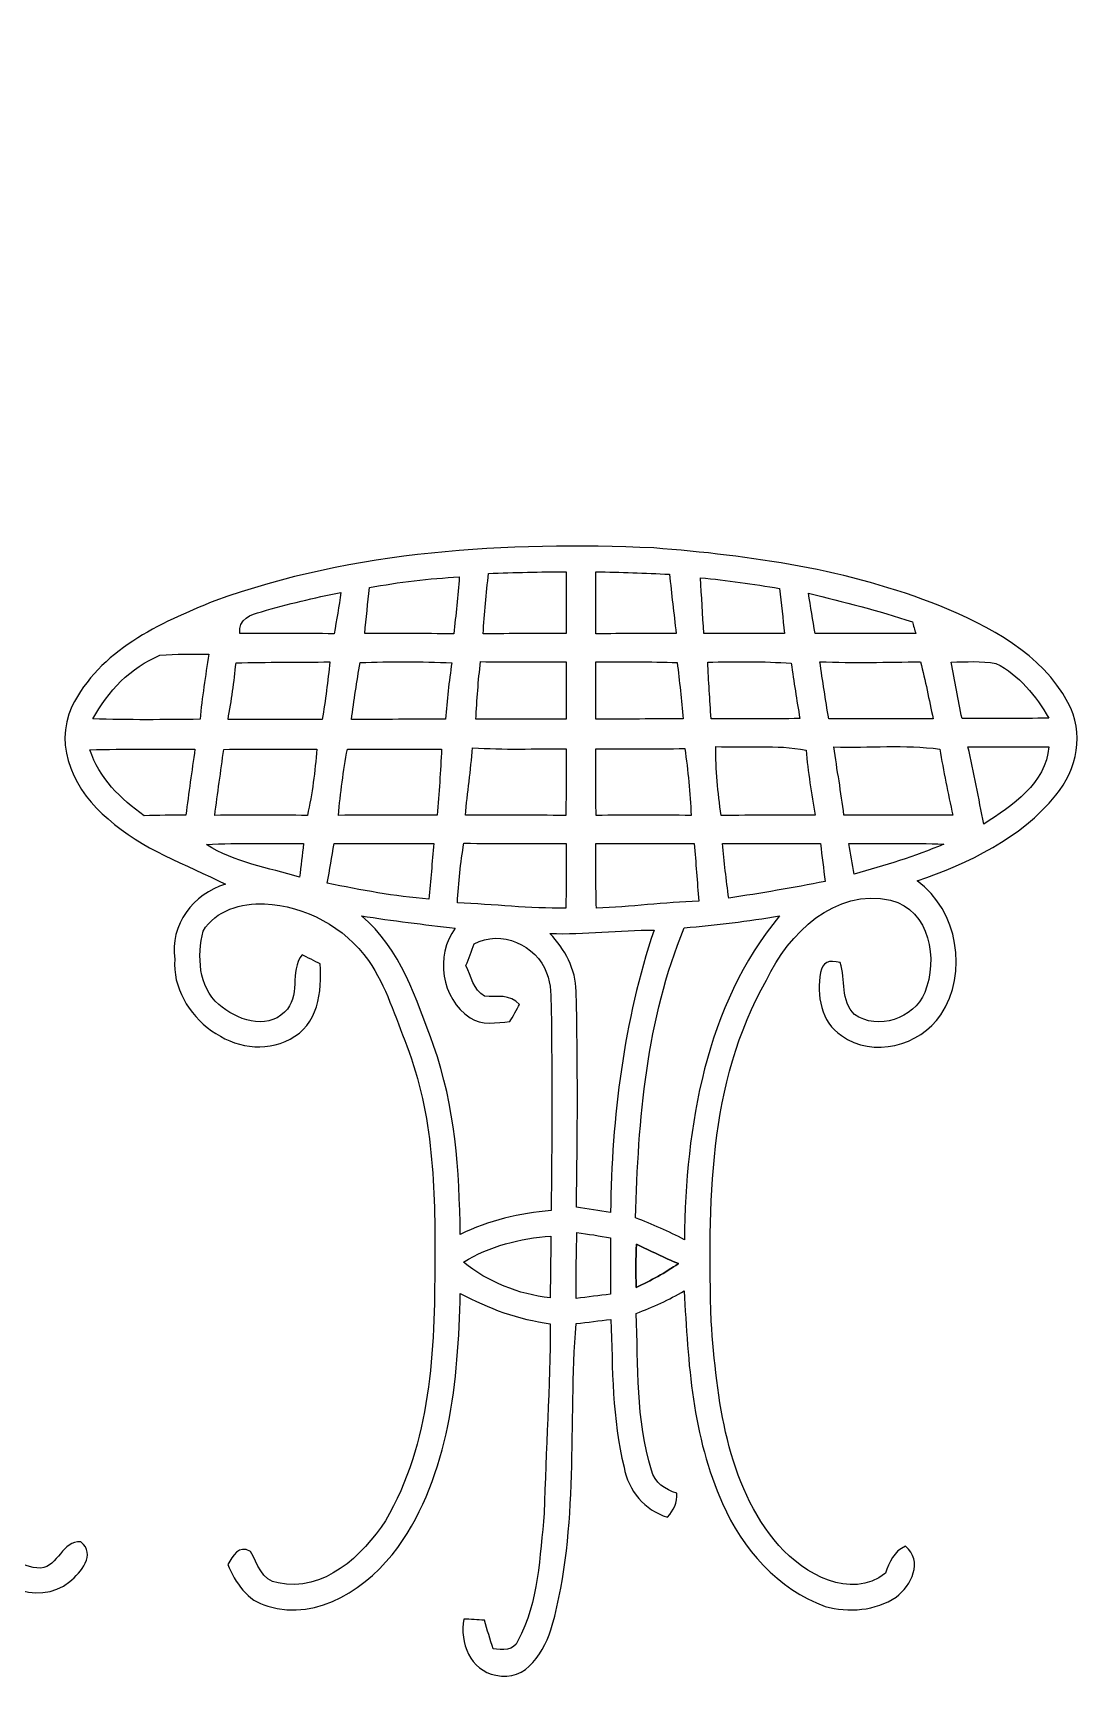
# Model space of a CAD drawing. Header units: centimetres. Extents: x -12.7 to 12.7, y -5.8 to 5.7.
# Drawn here: x -7.76 to -2.14, y -5.46 to 3.37 of the extents above; entities that cross this region are included whole.
import ezdxf

# ---------------------------------------------------------------- set-up
doc = ezdxf.new("R2010")
doc.units = ezdxf.units.CM
doc.header["$MEASUREMENT"] = 0
doc.layers.add('Camada 1', color=7, linetype='Continuous')

msp = doc.modelspace()

# ---------------------------------------------------------------- linework, layer by layer
at = {"layer": 'Camada 1', "color": 156}
for points, knots in [([(-12.40613, 3.27166), (-12.17048, 3.35915), (-11.85474, 3.3394), (-11.69634, 3.12103), (-11.69634, 3.12103), (-11.55594, 2.92734), (-11.58416, 2.67299), (-11.60426, 2.44863), (-11.60426, 2.44863), (-10.85285, 2.44827), (-10.10179, 2.44897), (-9.35037, 2.44827), (-9.35037, 2.44827), (-9.37153, 2.67334), (-9.39729, 2.92559), (-9.25829, 3.12067), (-9.25829, 3.12067), (-9.08049, 3.35879), (-8.72101, 3.3669), (-8.47548, 3.23744), (-8.47548, 3.23744), (-8.27511, 3.13055), (-8.18973, 2.8582), (-8.30086, 2.65852), (-8.30086, 2.65852), (-8.37776, 2.50367), (-8.56544, 2.41158), (-8.73407, 2.4585), (-8.73407, 2.4585), (-8.87236, 2.50613), (-8.96513, 2.64759), (-8.97149, 2.79118), (-8.97149, 2.79118), (-8.94432, 2.8381), (-8.90551, 2.8515), (-8.85472, 2.83104), (-8.85472, 2.83104), (-8.81803, 2.74214), (-8.79862, 2.60314), (-8.68257, 2.58726), (-8.68257, 2.58726), (-8.47548, 2.54423), (-8.31638, 2.80246), (-8.41375, 2.9778), (-8.41375, 2.9778), (-8.4776, 3.13725), (-8.66704, 3.18381), (-8.82227, 3.18593), (-8.82227, 3.18593), (-8.98877, 3.19122), (-9.1641, 3.09667), (-9.20573, 2.92593), (-9.20573, 2.92593), (-9.25971, 2.69063), (-9.23183, 2.42958), (-9.11295, 2.21684), (-9.11295, 2.21684), (-8.87624, 1.73848), (-8.74571, 1.20332), (-8.75982, 0.66852), (-8.75982, 0.66852), (-8.8018, 0.19085), (-8.94291, -0.27057), (-9.05368, -0.73554), (-9.05368, -0.73554), (-8.83038, -0.89605), (-8.60989, -1.06115), (-8.39082, -1.22765), (-8.39082, -1.22765), (-8.2938, -1.2968), (-8.23418, -1.4037), (-8.20596, -1.51799), (-8.20596, -1.51799), (-8.22501, -1.57514), (-8.24476, -1.63194), (-8.26875, -1.68733), (-8.26875, -1.68733), (-8.25958, -2.5026), (-8.22677, -3.32139), (-8.08778, -4.12644), (-8.08778, -4.12644), (-8.05462, -4.30776), (-8.01404, -4.48804), (-7.96148, -4.66478), (-7.96148, -4.66478), (-7.9382, -4.77131), (-7.82954, -4.84645), (-7.72371, -4.84716), (-7.72371, -4.84716), (-7.62776, -4.83834), (-7.61047, -4.6983), (-7.50817, -4.70782), (-7.50817, -4.70782), (-7.42667, -4.77343), (-7.50817, -4.8715), (-7.56778, -4.91983), (-7.56778, -4.91983), (-7.73923, -5.06236), (-8.0204, -4.93182), (-8.08214, -4.73428), (-8.08214, -4.73428), (-8.21372, -4.30847), (-8.27051, -3.86467), (-8.32414, -3.4237), (-8.32414, -3.4237), (-8.37706, -2.99295), (-8.51817, -2.54847), (-8.83531, -2.23838), (-8.83531, -2.23838), (-8.94503, -2.12407), (-9.0872, -2.04998), (-9.22761, -1.98013), (-9.22761, -1.98013), (-9.28334, -2.37596), (-9.25723, -2.78024), (-9.21808, -3.17712), (-9.21808, -3.17712), (-9.18774, -3.33728), (-9.16728, -3.52283), (-9.02757, -3.62937), (-9.02757, -3.62937), (-9.00571, -3.5948), (-8.98418, -3.56059), (-8.96267, -3.52602), (-8.96267, -3.52602), (-8.85542, -3.50838), (-8.83778, -3.63044), (-8.90164, -3.6904), (-8.90164, -3.6904), (-8.99971, -3.82447), (-9.18316, -3.70733), (-9.23924, -3.59268), (-9.23924, -3.59268), (-9.33626, -3.38313), (-9.36271, -3.14854), (-9.37506, -2.92028), (-9.37506, -2.92028), (-9.41175, -2.59291), (-9.39165, -2.26306), (-9.37118, -1.93533), (-9.37118, -1.93533), (-9.68692, -1.89793), (-10.02312, -1.89159), (-10.31592, -2.03517), (-10.31592, -2.03517), (-10.73185, -2.22815), (-10.98867, -2.66488), (-11.0564, -3.10656), (-11.0564, -3.10656), (-11.09909, -3.70628), (-11.22503, -4.29682), (-11.3926, -4.87327), (-11.3926, -4.87327), (-11.4233, -4.98157), (-11.48432, -5.09376), (-11.59933, -5.12903), (-11.59933, -5.12903), (-11.70516, -5.14631), (-11.7863, -5.05495), (-11.83745, -4.97487), (-11.83745, -4.97487), (-11.84204, -4.90819), (-11.8117, -4.87927), (-11.74608, -4.88738), (-11.74608, -4.88738), (-11.70728, -4.92371), (-11.67306, -4.96429), (-11.63813, -5.00415), (-11.63813, -5.00415), (-11.55064, -4.95158), (-11.52525, -4.85069), (-11.49985, -4.75933), (-11.49985, -4.75933), (-11.31923, -4.10562), (-11.17881, -3.43252), (-11.19081, -2.75096), (-11.19081, -2.75096), (-11.1894, -2.31916), (-11.24937, -1.86655), (-11.48503, -1.49506), (-11.48503, -1.49506), (-11.50373, -1.49401), (-11.54112, -1.49224), (-11.55981, -1.49119), (-11.55981, -1.49119), (-11.74926, -1.71131), (-11.70446, -2.02494), (-11.75173, -2.29234), (-11.75173, -2.29234), (-11.77077, -2.73015), (-11.81347, -3.17076), (-11.93518, -3.59375), (-11.93518, -3.59375), (-11.95317, -3.65441), (-11.98668, -3.73591), (-12.06252, -3.73379), (-12.06252, -3.73379), (-12.21351, -3.75391), (-12.29994, -3.58493), (-12.30277, -3.45617), (-12.30277, -3.45617), (-12.32182, -3.38596), (-12.25479, -3.35845), (-12.19729, -3.35738), (-12.19729, -3.35738), (-12.16236, -3.43923), (-12.17541, -3.5634), (-12.0777, -3.60115), (-12.0777, -3.60115), (-11.87061, -2.87972), (-11.8692, -2.12019), (-11.88155, -1.37583), (-11.88155, -1.37583), (-11.90483, -1.16451), (-11.89249, -0.95037), (-11.92459, -0.74012), (-11.92459, -0.74012), (-12.0403, -0.2427), (-12.11262, 0.2667), (-12.11333, 0.77786), (-12.11333, 0.77786), (-12.09639, 1.30951), (-11.97433, 1.83409), (-11.79583, 2.33362), (-11.79583, 2.33362), (-11.71715, 2.52976), (-11.69, 2.75766), (-11.76196, 2.95945), (-11.76196, 2.95945), (-11.86849, 3.24238), (-12.28478, 3.24414), (-12.4848, 3.06563), (-12.4848, 3.06563), (-12.64884, 2.91146), (-12.54971, 2.57668), (-12.31053, 2.58444), (-12.31053, 2.58444), (-12.17153, 2.57386), (-12.12567, 2.72837), (-12.10486, 2.83669), (-12.10486, 2.83669), (-12.04736, 2.84833), (-11.9641, 2.82504), (-11.98915, 2.74813), (-11.98915, 2.74813), (-12.0089, 2.59291), (-12.14437, 2.43874), (-12.30982, 2.44792), (-12.30982, 2.44792), (-12.52573, 2.4391), (-12.70917, 2.64407), (-12.7, 2.85574), (-12.7, 2.85574), (-12.70776, 3.04095), (-12.57758, 3.21098), (-12.40613, 3.27166)], [0, 0, 0, 0, 0.0153846, 0.0153846, 0.0153846, 0.0153846, 0.0307692, 0.0307692, 0.0307692, 0.0307692, 0.0461538, 0.0461538, 0.0461538, 0.0461538, 0.0615385, 0.0615385, 0.0615385, 0.0615385, 0.0769231, 0.0769231, 0.0769231, 0.0769231, 0.0923077, 0.0923077, 0.0923077, 0.0923077, 0.1076923, 0.1076923, 0.1076923, 0.1076923, 0.1230769, 0.1230769, 0.1230769, 0.1230769, 0.1384615, 0.1384615, 0.1384615, 0.1384615, 0.1538462, 0.1538462, 0.1538462, 0.1538462, 0.1692308, 0.1692308, 0.1692308, 0.1692308, 0.1846154, 0.1846154, 0.1846154, 0.1846154, 0.2, 0.2, 0.2, 0.2, 0.2153846, 0.2153846, 0.2153846, 0.2153846, 0.2307692, 0.2307692, 0.2307692, 0.2307692, 0.2461538, 0.2461538, 0.2461538, 0.2461538, 0.2615385, 0.2615385, 0.2615385, 0.2615385, 0.2769231, 0.2769231, 0.2769231, 0.2769231, 0.2923077, 0.2923077, 0.2923077, 0.2923077, 0.3076923, 0.3076923, 0.3076923, 0.3076923, 0.3230769, 0.3230769, 0.3230769, 0.3230769, 0.3384615, 0.3384615, 0.3384615, 0.3384615, 0.3538462, 0.3538462, 0.3538462, 0.3538462, 0.3692308, 0.3692308, 0.3692308, 0.3692308, 0.3846154, 0.3846154, 0.3846154, 0.3846154, 0.4, 0.4, 0.4, 0.4, 0.4153846, 0.4153846, 0.4153846, 0.4153846, 0.4307692, 0.4307692, 0.4307692, 0.4307692, 0.4461538, 0.4461538, 0.4461538, 0.4461538, 0.4615385, 0.4615385, 0.4615385, 0.4615385, 0.4769231, 0.4769231, 0.4769231, 0.4769231, 0.4923077, 0.4923077, 0.4923077, 0.4923077, 0.5076923, 0.5076923, 0.5076923, 0.5076923, 0.5230769, 0.5230769, 0.5230769, 0.5230769, 0.5384615, 0.5384615, 0.5384615, 0.5384615, 0.5538462, 0.5538462, 0.5538462, 0.5538462, 0.5692308, 0.5692308, 0.5692308, 0.5692308, 0.5846154, 0.5846154, 0.5846154, 0.5846154, 0.6, 0.6, 0.6, 0.6, 0.6153846, 0.6153846, 0.6153846, 0.6153846, 0.6307692, 0.6307692, 0.6307692, 0.6307692, 0.6461538, 0.6461538, 0.6461538, 0.6461538, 0.6615385, 0.6615385, 0.6615385, 0.6615385, 0.6769231, 0.6769231, 0.6769231, 0.6769231, 0.6923077, 0.6923077, 0.6923077, 0.6923077, 0.7076923, 0.7076923, 0.7076923, 0.7076923, 0.7230769, 0.7230769, 0.7230769, 0.7230769, 0.7384615, 0.7384615, 0.7384615, 0.7384615, 0.7538462, 0.7538462, 0.7538462, 0.7538462, 0.7692308, 0.7692308, 0.7692308, 0.7692308, 0.7846154, 0.7846154, 0.7846154, 0.7846154, 0.8, 0.8, 0.8, 0.8, 0.8153846, 0.8153846, 0.8153846, 0.8153846, 0.8307692, 0.8307692, 0.8307692, 0.8307692, 0.8461538, 0.8461538, 0.8461538, 0.8461538, 0.8615385, 0.8615385, 0.8615385, 0.8615385, 0.8769231, 0.8769231, 0.8769231, 0.8769231, 0.8923077, 0.8923077, 0.8923077, 0.8923077, 0.9076923, 0.9076923, 0.9076923, 0.9076923, 0.9230769, 0.9230769, 0.9230769, 0.9230769, 0.9384615, 0.9384615, 0.9384615, 0.9384615, 0.9538462, 0.9538462, 0.9538462, 0.9538462, 0.9692308, 0.9692308, 0.9692308, 0.9692308, 1, 1, 1, 1]), ([(-6.79272, 0.32807), (-6.04343, 0.59901), (-5.2338, 0.64523), (-4.44394, 0.61136), (-4.44394, 0.61136), (-3.9243, 0.5708), (-3.39972, 0.496), (-2.91287, 0.30127), (-2.91287, 0.30127), (-2.64936, 0.19015), (-2.36643, 0.04762), (-2.22778, -0.21624), (-2.22778, -0.21624), (-2.13642, -0.3757), (-2.17981, -0.57572), (-2.29234, -0.71225), (-2.29234, -0.71225), (-2.47967, -0.94297), (-2.75872, -1.07526), (-3.03423, -1.16981), (-3.03423, -1.16981), (-2.81515, -1.33068), (-2.76083, -1.66158), (-2.90759, -1.88701), (-2.90759, -1.88701), (-3.01941, -2.05281), (-3.27306, -2.12019), (-3.43958, -1.99777), (-3.43958, -1.99777), (-3.55035, -1.92792), (-3.57258, -1.78011), (-3.55106, -1.66088), (-3.55106, -1.66088), (-3.54224, -1.60725), (-3.50697, -1.58962), (-3.44557, -1.6076), (-3.44557, -1.6076), (-3.41736, -1.69862), (-3.44487, -1.81292), (-3.37007, -1.88453), (-3.37007, -1.88453), (-3.24555, -1.97309), (-3.05152, -1.90675), (-2.99402, -1.76812), (-2.99402, -1.76812), (-2.92169, -1.59032), (-2.96438, -1.32715), (-3.17641, -1.27387), (-3.17641, -1.27387), (-3.47169, -1.2058), (-3.72533, -1.45238), (-3.83998, -1.7011), (-3.83998, -1.7011), (-4.15607, -2.25283), (-4.1529, -2.90936), (-4.13666, -3.52602), (-4.13666, -3.52602), (-4.1042, -3.94229), (-4.0587, -4.39807), (-3.77401, -4.72722), (-3.77401, -4.72722), (-3.63784, -4.87856), (-3.39266, -5.02038), (-3.20357, -4.87503), (-3.20357, -4.87503), (-3.18523, -4.81541), (-3.15806, -4.75721), (-3.09738, -4.73039), (-3.09738, -4.73039), (-3.00036, -4.80835), (-3.06458, -4.94276), (-3.14713, -5.00274), (-3.14713, -5.00274), (-3.25649, -5.07683), (-3.40147, -5.08635), (-3.52636, -5.05249), (-3.52636, -5.05249), (-3.78001, -4.96111), (-3.96945, -4.74345), (-4.07599, -4.50144), (-4.07599, -4.50144), (-4.2365, -4.14513), (-4.2612, -3.74896), (-4.28059, -3.36444), (-4.28059, -3.36444), (-4.36245, -3.41171), (-4.44853, -3.45157), (-4.53743, -3.48438), (-4.53743, -3.48438), (-4.52683, -3.76449), (-4.53955, -4.05306), (-4.45557, -4.32364), (-4.45557, -4.32364), (-4.44041, -4.39137), (-4.3815, -4.42701), (-4.31977, -4.44712), (-4.31977, -4.44712), (-4.31765, -4.49615), (-4.33704, -4.53848), (-4.3702, -4.57482), (-4.3702, -4.57482), (-4.49367, -4.53813), (-4.58011, -4.43335), (-4.60269, -4.30776), (-4.60269, -4.30776), (-4.66653, -4.04953), (-4.66407, -3.78107), (-4.67254, -3.51683), (-4.67254, -3.51683), (-4.73499, -3.52424), (-4.79743, -3.53201), (-4.85951, -3.53942), (-4.85951, -3.53942), (-4.90044, -4.0767), (-4.84116, -4.62774), (-4.98686, -5.15338), (-4.98686, -5.15338), (-5.02496, -5.28567), (-5.12375, -5.4624), (-5.28849, -5.42079), (-5.28849, -5.42079), (-5.42571, -5.39608), (-5.48323, -5.24544), (-5.45994, -5.12022), (-5.45994, -5.12022), (-5.42325, -5.12197), (-5.38656, -5.12409), (-5.34987, -5.12692), (-5.34987, -5.12692), (-5.33471, -5.17771), (-5.31847, -5.22887), (-5.30294, -5.28038), (-5.30294, -5.28038), (-5.25497, -5.2825), (-5.19219, -5.29342), (-5.17031, -5.23662), (-5.17031, -5.23662), (-5.05848, -5.02884), (-5.05459, -4.78367), (-5.0292, -4.55436), (-5.0292, -4.55436), (-5.02214, -4.21569), (-4.99674, -3.87843), (-4.99779, -3.53976), (-4.99779, -3.53976), (-5.16748, -3.51754), (-5.32799, -3.45827), (-5.47863, -3.37855), (-5.47863, -3.37855), (-5.48957, -3.84493), (-5.53507, -4.34445), (-5.81271, -4.73674), (-5.81271, -4.73674), (-5.96935, -4.94665), (-6.23569, -5.13644), (-6.50909, -5.05037), (-6.50909, -5.05037), (-6.61882, -5.02462), (-6.68197, -4.92407), (-6.72324, -4.82776), (-6.72324, -4.82776), (-6.6943, -4.78119), (-6.66537, -4.72193), (-6.60118, -4.75826), (-6.60118, -4.75826), (-6.56378, -4.82211), (-6.54156, -4.91666), (-6.45337, -4.92619), (-6.45337, -4.92619), (-6.2103, -4.97874), (-6.00109, -4.78189), (-5.87903, -4.59387), (-5.87903, -4.59387), (-5.63491, -4.17936), (-5.61552, -3.67946), (-5.61516, -3.21062), (-5.61516, -3.21062), (-5.61199, -2.82081), (-5.62327, -2.42147), (-5.76474, -2.05281), (-5.76474, -2.05281), (-5.82753, -1.89864), (-5.87409, -1.73426), (-5.97041, -1.59666), (-5.97041, -1.59666), (-6.09669, -1.41781), (-6.30802, -1.30315), (-6.52638, -1.29258), (-6.52638, -1.29258), (-6.6488, -1.28939), (-6.7885, -1.32644), (-6.85446, -1.43898), (-6.85446, -1.43898), (-6.88586, -1.57161), (-6.88233, -1.73567), (-6.77087, -1.83198), (-6.77087, -1.83198), (-6.67807, -1.91169), (-6.51932, -1.97202), (-6.41914, -1.87184), (-6.41914, -1.87184), (-6.32882, -1.79246), (-6.39585, -1.65522), (-6.32495, -1.56527), (-6.32495, -1.56527), (-6.30096, -1.57762), (-6.25333, -1.60197), (-6.22935, -1.61395), (-6.22935, -1.61395), (-6.21558, -1.76213), (-6.24134, -1.94344), (-6.38986, -2.01682), (-6.38986, -2.01682), (-6.66574, -2.16534), (-7.02909, -1.89089), (-7.00687, -1.58855), (-7.00687, -1.58855), (-7.03333, -1.40687), (-6.90808, -1.23718), (-6.73522, -1.1885), (-6.73522, -1.1885), (-6.94867, -1.07984), (-7.1829, -1.00259), (-7.36318, -0.83784), (-7.36318, -0.83784), (-7.53604, -0.69919), (-7.65915, -0.45402), (-7.5565, -0.23777), (-7.5565, -0.23777), (-7.41079, 0.06173), (-7.08659, 0.21061), (-6.79272, 0.32807)], [0, 0, 0, 0, 0.0169492, 0.0169492, 0.0169492, 0.0169492, 0.0338983, 0.0338983, 0.0338983, 0.0338983, 0.0508475, 0.0508475, 0.0508475, 0.0508475, 0.0677966, 0.0677966, 0.0677966, 0.0677966, 0.0847458, 0.0847458, 0.0847458, 0.0847458, 0.1016949, 0.1016949, 0.1016949, 0.1016949, 0.1186441, 0.1186441, 0.1186441, 0.1186441, 0.1355932, 0.1355932, 0.1355932, 0.1355932, 0.1525424, 0.1525424, 0.1525424, 0.1525424, 0.1694915, 0.1694915, 0.1694915, 0.1694915, 0.1864407, 0.1864407, 0.1864407, 0.1864407, 0.2033898, 0.2033898, 0.2033898, 0.2033898, 0.220339, 0.220339, 0.220339, 0.220339, 0.2372881, 0.2372881, 0.2372881, 0.2372881, 0.2542373, 0.2542373, 0.2542373, 0.2542373, 0.2711864, 0.2711864, 0.2711864, 0.2711864, 0.2881356, 0.2881356, 0.2881356, 0.2881356, 0.3050847, 0.3050847, 0.3050847, 0.3050847, 0.3220339, 0.3220339, 0.3220339, 0.3220339, 0.3389831, 0.3389831, 0.3389831, 0.3389831, 0.3559322, 0.3559322, 0.3559322, 0.3559322, 0.3728814, 0.3728814, 0.3728814, 0.3728814, 0.3898305, 0.3898305, 0.3898305, 0.3898305, 0.4067797, 0.4067797, 0.4067797, 0.4067797, 0.4237288, 0.4237288, 0.4237288, 0.4237288, 0.440678, 0.440678, 0.440678, 0.440678, 0.4576271, 0.4576271, 0.4576271, 0.4576271, 0.4745763, 0.4745763, 0.4745763, 0.4745763, 0.4915254, 0.4915254, 0.4915254, 0.4915254, 0.5084746, 0.5084746, 0.5084746, 0.5084746, 0.5254237, 0.5254237, 0.5254237, 0.5254237, 0.5423729, 0.5423729, 0.5423729, 0.5423729, 0.559322, 0.559322, 0.559322, 0.559322, 0.5762712, 0.5762712, 0.5762712, 0.5762712, 0.5932203, 0.5932203, 0.5932203, 0.5932203, 0.6101695, 0.6101695, 0.6101695, 0.6101695, 0.6271186, 0.6271186, 0.6271186, 0.6271186, 0.6440678, 0.6440678, 0.6440678, 0.6440678, 0.6610169, 0.6610169, 0.6610169, 0.6610169, 0.6779661, 0.6779661, 0.6779661, 0.6779661, 0.6949153, 0.6949153, 0.6949153, 0.6949153, 0.7118644, 0.7118644, 0.7118644, 0.7118644, 0.7288136, 0.7288136, 0.7288136, 0.7288136, 0.7457627, 0.7457627, 0.7457627, 0.7457627, 0.7627119, 0.7627119, 0.7627119, 0.7627119, 0.779661, 0.779661, 0.779661, 0.779661, 0.7966102, 0.7966102, 0.7966102, 0.7966102, 0.8135593, 0.8135593, 0.8135593, 0.8135593, 0.8305085, 0.8305085, 0.8305085, 0.8305085, 0.8474576, 0.8474576, 0.8474576, 0.8474576, 0.8644068, 0.8644068, 0.8644068, 0.8644068, 0.8813559, 0.8813559, 0.8813559, 0.8813559, 0.8983051, 0.8983051, 0.8983051, 0.8983051, 0.9152542, 0.9152542, 0.9152542, 0.9152542, 0.9322034, 0.9322034, 0.9322034, 0.9322034, 0.9491525, 0.9491525, 0.9491525, 0.9491525, 0.9661017, 0.9661017, 0.9661017, 0.9661017, 1, 1, 1, 1]), ([(-5.96511, 0.39899), (-5.96511, 0.39899), (-5.96511, 0.39899), (-5.96511, 0.39899), (-5.96511, 0.39899), (-5.97358, 0.31679), (-5.98204, 0.23495), (-5.99015, 0.15275), (-5.99015, 0.15275), (-5.8314, 0.15275), (-5.67265, 0.15346), (-5.51356, 0.15205), (-5.51356, 0.15205), (-5.50228, 0.2533), (-5.49239, 0.35453), (-5.48393, 0.45614), (-5.48393, 0.45614), (-5.64549, 0.44767), (-5.80636, 0.42932), (-5.96511, 0.39899)], [0, 0, 0, 0, 0.1666667, 0.1666667, 0.1666667, 0.1666667, 0.3333333, 0.3333333, 0.3333333, 0.3333333, 0.5, 0.5, 0.5, 0.5, 0.6666667, 0.6666667, 0.6666667, 0.6666667, 1, 1, 1, 1]), ([(-5.32799, 0.47483), (-5.32799, 0.47483), (-5.32799, 0.47483), (-5.32799, 0.47483), (-5.32799, 0.47483), (-5.33929, 0.36759), (-5.34846, 0.26034), (-5.35693, 0.15239), (-5.35693, 0.15239), (-5.20876, 0.15275), (-5.0606, 0.15309), (-4.91208, 0.15275), (-4.91208, 0.15275), (-4.91243, 0.26317), (-4.91243, 0.37358), (-4.91208, 0.48436), (-4.91208, 0.48436), (-5.05071, 0.48365), (-5.18936, 0.48048), (-5.32799, 0.47483)], [0, 0, 0, 0, 0.1666667, 0.1666667, 0.1666667, 0.1666667, 0.3333333, 0.3333333, 0.3333333, 0.3333333, 0.5, 0.5, 0.5, 0.5, 0.6666667, 0.6666667, 0.6666667, 0.6666667, 1, 1, 1, 1]), ([(-4.75333, 0.48401), (-4.75333, 0.48401), (-4.75333, 0.48401), (-4.75333, 0.48401), (-4.75333, 0.48401), (-4.75368, 0.37358), (-4.75368, 0.26317), (-4.75368, 0.15239), (-4.75368, 0.15239), (-4.61044, 0.15309), (-4.46722, 0.15239), (-4.32399, 0.15416), (-4.32399, 0.15416), (-4.33599, 0.25964), (-4.34869, 0.36512), (-4.35926, 0.47059), (-4.35926, 0.47059), (-4.4905, 0.47695), (-4.62209, 0.48153), (-4.75333, 0.48401)], [0, 0, 0, 0, 0.1666667, 0.1666667, 0.1666667, 0.1666667, 0.3333333, 0.3333333, 0.3333333, 0.3333333, 0.5, 0.5, 0.5, 0.5, 0.6666667, 0.6666667, 0.6666667, 0.6666667, 1, 1, 1, 1]), ([(-4.19381, 0.45191), (-4.19381, 0.45191), (-4.19381, 0.45191), (-4.19381, 0.45191), (-4.19381, 0.45191), (-4.18818, 0.35277), (-4.18182, 0.2533), (-4.17583, 0.15346), (-4.17583, 0.15346), (-4.03189, 0.15239), (-3.88796, 0.15275), (-3.74402, 0.15275), (-3.74402, 0.15275), (-3.7525, 0.23354), (-3.76132, 0.31433), (-3.77048, 0.39475), (-3.77048, 0.39475), (-3.91125, 0.41839), (-4.052, 0.43814), (-4.19381, 0.45191)], [0, 0, 0, 0, 0.1666667, 0.1666667, 0.1666667, 0.1666667, 0.3333333, 0.3333333, 0.3333333, 0.3333333, 0.5, 0.5, 0.5, 0.5, 0.6666667, 0.6666667, 0.6666667, 0.6666667, 1, 1, 1, 1]), ([(-6.54261, 0.27023), (-6.54261, 0.27023), (-6.54261, 0.27023), (-6.54261, 0.27023), (-6.54261, 0.27023), (-6.59906, 0.25576), (-6.66784, 0.23035), (-6.65833, 0.1538), (-6.65833, 0.1538), (-6.49005, 0.15168), (-6.32178, 0.1538), (-6.15385, 0.15239), (-6.15385, 0.15239), (-6.14079, 0.22613), (-6.12775, 0.29986), (-6.11716, 0.37358), (-6.11716, 0.37358), (-6.26004, 0.34395), (-6.40257, 0.31184), (-6.54261, 0.27023)], [0, 0, 0, 0, 0.1666667, 0.1666667, 0.1666667, 0.1666667, 0.3333333, 0.3333333, 0.3333333, 0.3333333, 0.5, 0.5, 0.5, 0.5, 0.6666667, 0.6666667, 0.6666667, 0.6666667, 1, 1, 1, 1]), ([(-3.61526, 0.36936), (-3.61526, 0.36936), (-3.61526, 0.36936), (-3.61526, 0.36936), (-3.61526, 0.36936), (-3.60503, 0.29703), (-3.59233, 0.22506), (-3.58034, 0.15275), (-3.58034, 0.15275), (-3.40113, 0.15309), (-3.22155, 0.15205), (-3.04236, 0.1538), (-3.04236, 0.1538), (-3.04658, 0.16932), (-3.0554, 0.20002), (-3.06, 0.21554), (-3.06, 0.21554), (-3.24238, 0.27657), (-3.42864, 0.32315), (-3.61526, 0.36936)], [0, 0, 0, 0, 0.1666667, 0.1666667, 0.1666667, 0.1666667, 0.3333333, 0.3333333, 0.3333333, 0.3333333, 0.5, 0.5, 0.5, 0.5, 0.6666667, 0.6666667, 0.6666667, 0.6666667, 1, 1, 1, 1]), ([(-7.44466, -0.30373), (-7.44466, -0.30373), (-7.44466, -0.30373), (-7.44466, -0.30373), (-7.44466, -0.30373), (-7.25346, -0.30973), (-7.06225, -0.30762), (-6.87139, -0.30551), (-6.87139, -0.30551), (-6.86047, -0.18873), (-6.84247, -0.07301), (-6.82412, 0.04234), (-6.82412, 0.04234), (-6.91127, 0.04127), (-6.99876, 0.04726), (-7.08554, 0.03703), (-7.08554, 0.03703), (-7.24181, -0.02786), (-7.36599, -0.15558), (-7.44466, -0.30373)], [0, 0, 0, 0, 0.1666667, 0.1666667, 0.1666667, 0.1666667, 0.3333333, 0.3333333, 0.3333333, 0.3333333, 0.5, 0.5, 0.5, 0.5, 0.6666667, 0.6666667, 0.6666667, 0.6666667, 1, 1, 1, 1]), ([(-6.67878, -0.00423), (-6.67878, -0.00423), (-6.67878, -0.00423), (-6.67878, -0.00423), (-6.67878, -0.00423), (-6.6883, -0.10512), (-6.70312, -0.20601), (-6.72146, -0.30585), (-6.72146, -0.30585), (-6.55355, -0.30692), (-6.38562, -0.30621), (-6.21736, -0.30656), (-6.21736, -0.30656), (-6.20006, -0.20389), (-6.18701, -0.10089), (-6.17677, 0.00246), (-6.17677, 0.00246), (-6.344, -0.00423), (-6.51157, 0.00316), (-6.67878, -0.00423)], [0, 0, 0, 0, 0.1666667, 0.1666667, 0.1666667, 0.1666667, 0.3333333, 0.3333333, 0.3333333, 0.3333333, 0.5, 0.5, 0.5, 0.5, 0.6666667, 0.6666667, 0.6666667, 0.6666667, 1, 1, 1, 1]), ([(-6.0152, -0.00212), (-6.0152, -0.00212), (-6.0152, -0.00212), (-6.0152, -0.00212), (-6.0152, -0.00212), (-6.03179, -0.10337), (-6.04801, -0.2046), (-6.06107, -0.30656), (-6.06107, -0.30656), (-5.89314, -0.30585), (-5.72523, -0.30551), (-5.5573, -0.3048), (-5.5573, -0.3048), (-5.55059, -0.20355), (-5.53861, -0.10337), (-5.52414, -0.00316), (-5.52414, -0.00316), (-5.68783, 0.00387), (-5.85152, 0.00423), (-6.0152, -0.00212)], [0, 0, 0, 0, 0.1666667, 0.1666667, 0.1666667, 0.1666667, 0.3333333, 0.3333333, 0.3333333, 0.3333333, 0.5, 0.5, 0.5, 0.5, 0.6666667, 0.6666667, 0.6666667, 0.6666667, 1, 1, 1, 1]), ([(-5.39503, -0.30551), (-5.39503, -0.30551), (-5.39503, -0.30551), (-5.39503, -0.30551), (-5.39503, -0.30551), (-5.23416, -0.30514), (-5.0733, -0.30444), (-4.91243, -0.30444), (-4.91243, -0.30444), (-4.91208, -0.2025), (-4.91243, -0.10018), (-4.91313, 0.00175), (-4.91313, 0.00175), (-5.06552, 0.00212), (-5.21794, 0.00105), (-5.37033, 0.00316), (-5.37033, 0.00316), (-5.38268, -0.09913), (-5.39043, -0.20214), (-5.39503, -0.30551)], [0, 0, 0, 0, 0.1666667, 0.1666667, 0.1666667, 0.1666667, 0.3333333, 0.3333333, 0.3333333, 0.3333333, 0.5, 0.5, 0.5, 0.5, 0.6666667, 0.6666667, 0.6666667, 0.6666667, 1, 1, 1, 1]), ([(-4.75297, 0.00175), (-4.75297, 0.00175), (-4.75297, 0.00175), (-4.75297, 0.00175), (-4.75297, 0.00175), (-4.75368, -0.10054), (-4.75368, -0.20284), (-4.75368, -0.30514), (-4.75368, -0.30514), (-4.59739, -0.30409), (-4.44146, -0.30373), (-4.28554, -0.30339), (-4.28554, -0.30339), (-4.29436, -0.2025), (-4.30742, -0.1023), (-4.31799, -0.00212), (-4.31799, -0.00212), (-4.46298, 0.00353), (-4.60798, 0.00246), (-4.75297, 0.00175)], [0, 0, 0, 0, 0.1666667, 0.1666667, 0.1666667, 0.1666667, 0.3333333, 0.3333333, 0.3333333, 0.3333333, 0.5, 0.5, 0.5, 0.5, 0.6666667, 0.6666667, 0.6666667, 0.6666667, 1, 1, 1, 1]), ([(-4.15466, 0.0007), (-4.15466, 0.0007), (-4.15466, 0.0007), (-4.15466, 0.0007), (-4.15466, 0.0007), (-4.15008, -0.10018), (-4.14372, -0.20109), (-4.13737, -0.30232), (-4.13737, -0.30232), (-3.97898, -0.30444), (-3.82057, -0.30373), (-3.66182, -0.30161), (-3.66182, -0.30161), (-3.67946, -0.20319), (-3.69359, -0.10442), (-3.70769, -0.00599), (-3.70769, -0.00599), (-3.85655, 0.00565), (-4.00578, 0.00246), (-4.15466, 0.0007)], [0, 0, 0, 0, 0.1666667, 0.1666667, 0.1666667, 0.1666667, 0.3333333, 0.3333333, 0.3333333, 0.3333333, 0.5, 0.5, 0.5, 0.5, 0.6666667, 0.6666667, 0.6666667, 0.6666667, 1, 1, 1, 1]), ([(-3.55458, 0.00246), (-3.55458, 0.00246), (-3.55458, 0.00246), (-3.55458, 0.00246), (-3.55458, 0.00246), (-3.54047, -0.09947), (-3.5239, -0.20143), (-3.50767, -0.30339), (-3.50767, -0.30339), (-3.32176, -0.30268), (-3.13548, -0.30198), (-2.94922, -0.30268), (-2.94922, -0.30268), (-2.96969, -0.20072), (-2.99154, -0.09877), (-3.0159, 0.00212), (-3.0159, 0.00212), (-3.19546, 0.0007), (-3.37502, -0.00565), (-3.55458, 0.00246)], [0, 0, 0, 0, 0.1666667, 0.1666667, 0.1666667, 0.1666667, 0.3333333, 0.3333333, 0.3333333, 0.3333333, 0.5, 0.5, 0.5, 0.5, 0.6666667, 0.6666667, 0.6666667, 0.6666667, 1, 1, 1, 1]), ([(-2.85221, 0.0007), (-2.85221, 0.0007), (-2.85221, 0.0007), (-2.85221, 0.0007), (-2.85221, 0.0007), (-2.83491, -0.10018), (-2.81445, -0.20072), (-2.79435, -0.30161), (-2.79435, -0.30161), (-2.63983, -0.30161), (-2.48496, -0.30373), (-2.33045, -0.2988), (-2.33045, -0.2988), (-2.39888, -0.18062), (-2.48813, -0.06809), (-2.61267, -0.00635), (-2.61267, -0.00635), (-2.69168, 0.00847), (-2.77247, 0.00105), (-2.85221, 0.0007)], [0, 0, 0, 0, 0.1666667, 0.1666667, 0.1666667, 0.1666667, 0.3333333, 0.3333333, 0.3333333, 0.3333333, 0.5, 0.5, 0.5, 0.5, 0.6666667, 0.6666667, 0.6666667, 0.6666667, 1, 1, 1, 1]), ([(-4.08269, -0.8202), (-4.08269, -0.8202), (-4.08269, -0.8202), (-4.08269, -0.8202), (-4.08269, -0.8202), (-3.91478, -0.81845), (-3.74721, -0.8195), (-3.57928, -0.81915), (-3.57928, -0.81915), (-3.60009, -0.70343), (-3.61879, -0.58737), (-3.62866, -0.47025), (-3.62866, -0.47025), (-3.78812, -0.43956), (-3.95076, -0.45966), (-4.11161, -0.45084), (-4.11161, -0.45084), (-4.11302, -0.57431), (-4.10104, -0.69778), (-4.08269, -0.8202)], [0, 0, 0, 0, 0.1666667, 0.1666667, 0.1666667, 0.1666667, 0.3333333, 0.3333333, 0.3333333, 0.3333333, 0.5, 0.5, 0.5, 0.5, 0.6666667, 0.6666667, 0.6666667, 0.6666667, 1, 1, 1, 1]), ([(-3.48014, -0.45332), (-3.48014, -0.45332), (-3.48014, -0.45332), (-3.48014, -0.45332), (-3.48014, -0.45332), (-3.46357, -0.57502), (-3.44099, -0.69603), (-3.42652, -0.81845), (-3.42652, -0.81845), (-3.23215, -0.81986), (-3.03776, -0.81915), (-2.84339, -0.81915), (-2.84339, -0.81915), (-2.86914, -0.70131), (-2.89382, -0.58349), (-2.91324, -0.4646), (-2.91324, -0.4646), (-3.10127, -0.44026), (-3.2914, -0.45895), (-3.48014, -0.45332)], [0, 0, 0, 0, 0.1666667, 0.1666667, 0.1666667, 0.1666667, 0.3333333, 0.3333333, 0.3333333, 0.3333333, 0.5, 0.5, 0.5, 0.5, 0.6666667, 0.6666667, 0.6666667, 0.6666667, 1, 1, 1, 1]), ([(-7.46019, -0.46848), (-7.46019, -0.46848), (-7.46019, -0.46848), (-7.46019, -0.46848), (-7.46019, -0.46848), (-7.41221, -0.61982), (-7.29614, -0.73235), (-7.1695, -0.82125), (-7.1695, -0.82125), (-7.09507, -0.8195), (-7.02098, -0.81879), (-6.94655, -0.81808), (-6.94655, -0.81808), (-6.93208, -0.70026), (-6.91549, -0.58242), (-6.89821, -0.46531), (-6.89821, -0.46531), (-7.08554, -0.46672), (-7.27287, -0.46319), (-7.46019, -0.46848)], [0, 0, 0, 0, 0.1666667, 0.1666667, 0.1666667, 0.1666667, 0.3333333, 0.3333333, 0.3333333, 0.3333333, 0.5, 0.5, 0.5, 0.5, 0.6666667, 0.6666667, 0.6666667, 0.6666667, 1, 1, 1, 1]), ([(-6.79238, -0.8195), (-6.79238, -0.8195), (-6.79238, -0.8195), (-6.79238, -0.8195), (-6.79238, -0.8195), (-6.62727, -0.81915), (-6.46182, -0.81845), (-6.29673, -0.81986), (-6.29673, -0.81986), (-6.27027, -0.70309), (-6.25615, -0.5842), (-6.24628, -0.46531), (-6.24628, -0.46531), (-6.41244, -0.46531), (-6.57859, -0.4646), (-6.74475, -0.46637), (-6.74475, -0.46637), (-6.75993, -0.58384), (-6.77757, -0.70167), (-6.79238, -0.8195)], [0, 0, 0, 0, 0.1666667, 0.1666667, 0.1666667, 0.1666667, 0.3333333, 0.3333333, 0.3333333, 0.3333333, 0.5, 0.5, 0.5, 0.5, 0.6666667, 0.6666667, 0.6666667, 0.6666667, 1, 1, 1, 1]), ([(-6.08295, -0.4646), (-6.08295, -0.4646), (-6.08295, -0.4646), (-6.08295, -0.4646), (-6.08295, -0.4646), (-6.10376, -0.58208), (-6.1214, -0.70026), (-6.12985, -0.8195), (-6.12985, -0.8195), (-5.95383, -0.81879), (-5.77814, -0.8195), (-5.6021, -0.81879), (-5.6021, -0.81879), (-5.59223, -0.70061), (-5.58482, -0.58242), (-5.57883, -0.4646), (-5.57883, -0.4646), (-5.74674, -0.46496), (-5.91467, -0.46496), (-6.08295, -0.4646)], [0, 0, 0, 0, 0.1666667, 0.1666667, 0.1666667, 0.1666667, 0.3333333, 0.3333333, 0.3333333, 0.3333333, 0.5, 0.5, 0.5, 0.5, 0.6666667, 0.6666667, 0.6666667, 0.6666667, 1, 1, 1, 1]), ([(-5.41301, -0.45755), (-5.41301, -0.45755), (-5.41301, -0.45755), (-5.41301, -0.45755), (-5.41301, -0.45755), (-5.4229, -0.57855), (-5.44125, -0.69814), (-5.45112, -0.81915), (-5.45112, -0.81915), (-5.27227, -0.8195), (-5.09305, -0.81879), (-4.91418, -0.81986), (-4.91418, -0.81986), (-4.91208, -0.70097), (-4.91208, -0.58208), (-4.91243, -0.46355), (-4.91243, -0.46355), (-5.07929, -0.46248), (-5.24651, -0.46989), (-5.41301, -0.45755)], [0, 0, 0, 0, 0.1666667, 0.1666667, 0.1666667, 0.1666667, 0.3333333, 0.3333333, 0.3333333, 0.3333333, 0.5, 0.5, 0.5, 0.5, 0.6666667, 0.6666667, 0.6666667, 0.6666667, 1, 1, 1, 1]), ([(-4.75368, -0.46319), (-4.75368, -0.46319), (-4.75368, -0.46319), (-4.75368, -0.46319), (-4.75368, -0.46319), (-4.75368, -0.58208), (-4.75368, -0.70061), (-4.75226, -0.8195), (-4.75226, -0.8195), (-4.58294, -0.81915), (-4.41325, -0.81915), (-4.24356, -0.8195), (-4.24356, -0.8195), (-4.24992, -0.6999), (-4.25908, -0.58032), (-4.27813, -0.46214), (-4.27813, -0.46214), (-4.43652, -0.46426), (-4.59527, -0.46389), (-4.75368, -0.46319)], [0, 0, 0, 0, 0.1666667, 0.1666667, 0.1666667, 0.1666667, 0.3333333, 0.3333333, 0.3333333, 0.3333333, 0.5, 0.5, 0.5, 0.5, 0.6666667, 0.6666667, 0.6666667, 0.6666667, 1, 1, 1, 1]), ([(-2.7626, -0.45295), (-2.7626, -0.45295), (-2.7626, -0.45295), (-2.7626, -0.45295), (-2.7626, -0.45295), (-2.73156, -0.59019), (-2.70544, -0.72813), (-2.67757, -0.86606), (-2.67757, -0.86606), (-2.52659, -0.7687), (-2.34456, -0.64876), (-2.32974, -0.45225), (-2.32974, -0.45225), (-2.47402, -0.45191), (-2.61832, -0.45295), (-2.7626, -0.45295)], [0, 0, 0, 0, 0.2, 0.2, 0.2, 0.2, 0.4, 0.4, 0.4, 0.4, 0.6, 0.6, 0.6, 0.6, 1, 1, 1, 1]), ([(-6.83682, -0.97613), (-6.83682, -0.97613), (-6.83682, -0.97613), (-6.83682, -0.97613), (-6.83682, -0.97613), (-6.68725, -1.0728), (-6.50558, -1.09889), (-6.33835, -1.15111), (-6.33835, -1.15111), (-6.3313, -1.09078), (-6.32388, -1.03082), (-6.31684, -0.97048), (-6.31684, -0.97048), (-6.49005, -0.97225), (-6.66362, -0.96519), (-6.83682, -0.97613)], [0, 0, 0, 0, 0.2, 0.2, 0.2, 0.2, 0.4, 0.4, 0.4, 0.4, 0.6, 0.6, 0.6, 0.6, 1, 1, 1, 1]), ([(-6.15421, -0.97048), (-6.15421, -0.97048), (-6.15421, -0.97048), (-6.15421, -0.97048), (-6.15421, -0.97048), (-6.16513, -1.04104), (-6.17748, -1.11125), (-6.19019, -1.1818), (-6.19019, -1.1818), (-6.01098, -1.22025), (-5.82999, -1.25236), (-5.6469, -1.26824), (-5.6469, -1.26824), (-5.63774, -1.16874), (-5.62926, -1.06961), (-5.62044, -0.97013), (-5.62044, -0.97013), (-5.79861, -0.97048), (-5.97641, -0.97013), (-6.15421, -0.97048)], [0, 0, 0, 0, 0.1666667, 0.1666667, 0.1666667, 0.1666667, 0.3333333, 0.3333333, 0.3333333, 0.3333333, 0.5, 0.5, 0.5, 0.5, 0.6666667, 0.6666667, 0.6666667, 0.6666667, 1, 1, 1, 1]), ([(-5.45923, -0.96872), (-5.45923, -0.96872), (-5.45923, -0.96872), (-5.45923, -0.96872), (-5.45923, -0.96872), (-5.47863, -1.0735), (-5.48781, -1.18004), (-5.49451, -1.28693), (-5.49451, -1.28693), (-5.30083, -1.29575), (-5.10821, -1.31974), (-4.91384, -1.3155), (-4.91384, -1.3155), (-4.91208, -1.20049), (-4.91208, -1.08513), (-4.91208, -0.97013), (-4.91208, -0.97013), (-5.09447, -0.96979), (-5.27685, -0.97189), (-5.45923, -0.96872)], [0, 0, 0, 0, 0.1666667, 0.1666667, 0.1666667, 0.1666667, 0.3333333, 0.3333333, 0.3333333, 0.3333333, 0.5, 0.5, 0.5, 0.5, 0.6666667, 0.6666667, 0.6666667, 0.6666667, 1, 1, 1, 1]), ([(-4.75402, -0.97048), (-4.75402, -0.97048), (-4.75402, -0.97048), (-4.75402, -0.97048), (-4.75402, -0.97048), (-4.75402, -1.08549), (-4.75368, -1.20085), (-4.75085, -1.31621), (-4.75085, -1.31621), (-4.56776, -1.30951), (-4.38608, -1.28481), (-4.20334, -1.27847), (-4.20334, -1.27847), (-4.2104, -1.17544), (-4.21886, -1.07314), (-4.22733, -0.97048), (-4.22733, -0.97048), (-4.40302, -0.97013), (-4.57834, -0.97013), (-4.75402, -0.97048)], [0, 0, 0, 0, 0.1666667, 0.1666667, 0.1666667, 0.1666667, 0.3333333, 0.3333333, 0.3333333, 0.3333333, 0.5, 0.5, 0.5, 0.5, 0.6666667, 0.6666667, 0.6666667, 0.6666667, 1, 1, 1, 1]), ([(-4.07563, -0.97048), (-4.07563, -0.97048), (-4.07563, -0.97048), (-4.07563, -0.97048), (-4.07563, -0.97048), (-4.06717, -1.06785), (-4.05589, -1.16521), (-4.04283, -1.26223), (-4.04283, -1.26223), (-3.86997, -1.23684), (-3.69817, -1.2065), (-3.52672, -1.17333), (-3.52672, -1.17333), (-3.53484, -1.10559), (-3.54329, -1.03823), (-3.55177, -0.97084), (-3.55177, -0.97084), (-3.72638, -0.97013), (-3.90102, -0.97048), (-4.07563, -0.97048)], [0, 0, 0, 0, 0.1666667, 0.1666667, 0.1666667, 0.1666667, 0.3333333, 0.3333333, 0.3333333, 0.3333333, 0.5, 0.5, 0.5, 0.5, 0.6666667, 0.6666667, 0.6666667, 0.6666667, 1, 1, 1, 1]), ([(-3.39972, -0.97048), (-3.39972, -0.97048), (-3.39972, -0.97048), (-3.39972, -0.97048), (-3.39972, -0.97048), (-3.39019, -1.02481), (-3.38067, -1.0795), (-3.37114, -1.13454), (-3.37114, -1.13454), (-3.20886, -1.08866), (-3.04658, -1.03998), (-2.89136, -0.9733), (-2.89136, -0.9733), (-3.06069, -0.96731), (-3.23037, -0.97155), (-3.39972, -0.97048)], [0, 0, 0, 0, 0.2, 0.2, 0.2, 0.2, 0.4, 0.4, 0.4, 0.4, 0.6, 0.6, 0.6, 0.6, 1, 1, 1, 1]), ([(-6.00816, -1.35714), (-6.00816, -1.35714), (-6.00816, -1.35714), (-6.00816, -1.35714), (-6.00816, -1.35714), (-5.79613, -1.53317), (-5.71394, -1.80269), (-5.62186, -2.05176), (-5.62186, -2.05176), (-5.50615, -2.37489), (-5.48393, -2.72133), (-5.47863, -3.0621), (-5.47863, -3.0621), (-5.32729, -2.98591), (-5.16078, -2.94922), (-4.99321, -2.9337), (-4.99321, -2.9337), (-4.98827, -2.57527), (-4.98756, -2.21684), (-4.99215, -1.85844), (-4.99215, -1.85844), (-4.99604, -1.79246), (-4.99039, -1.72366), (-5.01685, -1.66229), (-5.01685, -1.66229), (-5.07152, -1.51377), (-5.26238, -1.4284), (-5.40456, -1.50741), (-5.40456, -1.50741), (-5.41901, -1.54586), (-5.43348, -1.58467), (-5.44829, -1.62348), (-5.44829, -1.62348), (-5.4222, -1.68027), (-5.40773, -1.75401), (-5.34952, -1.78752), (-5.34952, -1.78752), (-5.28355, -1.79175), (-5.21124, -1.77482), (-5.16149, -1.83091), (-5.16149, -1.83091), (-5.17455, -1.8542), (-5.2003, -1.90005), (-5.21334, -1.92298), (-5.21334, -1.92298), (-5.28389, -1.92829), (-5.36434, -1.94697), (-5.42678, -1.90253), (-5.42678, -1.90253), (-5.58024, -1.80162), (-5.61552, -1.5688), (-5.50545, -1.42346), (-5.50545, -1.42346), (-5.67336, -1.4037), (-5.84129, -1.38394), (-6.00816, -1.35714)], [0, 0, 0, 0, 0.0666667, 0.0666667, 0.0666667, 0.0666667, 0.1333333, 0.1333333, 0.1333333, 0.1333333, 0.2, 0.2, 0.2, 0.2, 0.2666667, 0.2666667, 0.2666667, 0.2666667, 0.3333333, 0.3333333, 0.3333333, 0.3333333, 0.4, 0.4, 0.4, 0.4, 0.4666667, 0.4666667, 0.4666667, 0.4666667, 0.5333333, 0.5333333, 0.5333333, 0.5333333, 0.6, 0.6, 0.6, 0.6, 0.6666667, 0.6666667, 0.6666667, 0.6666667, 0.7333333, 0.7333333, 0.7333333, 0.7333333, 0.8, 0.8, 0.8, 0.8, 0.8666667, 0.8666667, 0.8666667, 0.8666667, 1, 1, 1, 1]), ([(-4.28025, -1.42134), (-4.28025, -1.42134), (-4.28025, -1.42134), (-4.28025, -1.42134), (-4.28025, -1.42134), (-4.4831, -1.91099), (-4.5272, -2.44897), (-4.5406, -2.97356), (-4.5406, -2.97356), (-4.45169, -3.00743), (-4.36421, -3.04587), (-4.27955, -3.09033), (-4.27955, -3.09033), (-4.27248, -2.4832), (-4.16877, -1.83832), (-3.77048, -1.35714), (-3.77048, -1.35714), (-3.93946, -1.3857), (-4.10951, -1.40687), (-4.28025, -1.42134)], [0, 0, 0, 0, 0.1666667, 0.1666667, 0.1666667, 0.1666667, 0.3333333, 0.3333333, 0.3333333, 0.3333333, 0.5, 0.5, 0.5, 0.5, 0.6666667, 0.6666667, 0.6666667, 0.6666667, 1, 1, 1, 1]), ([(-4.99921, -1.45133), (-4.99921, -1.45133), (-4.99921, -1.45133), (-4.99921, -1.45133), (-4.99921, -1.45133), (-4.91949, -1.53563), (-4.86021, -1.64253), (-4.85916, -1.76142), (-4.85916, -1.76142), (-4.84964, -2.14629), (-4.85104, -2.53152), (-4.85775, -2.91677), (-4.85775, -2.91677), (-4.79707, -2.92593), (-4.73604, -2.93511), (-4.67501, -2.94464), (-4.67501, -2.94464), (-4.6676, -2.43346), (-4.6055, -1.91981), (-4.44183, -1.43369), (-4.44183, -1.43369), (-4.62808, -1.43298), (-4.81329, -1.45873), (-4.99921, -1.45133)], [0, 0, 0, 0, 0.1428571, 0.1428571, 0.1428571, 0.1428571, 0.2857143, 0.2857143, 0.2857143, 0.2857143, 0.4285714, 0.4285714, 0.4285714, 0.4285714, 0.5714286, 0.5714286, 0.5714286, 0.5714286, 0.7142857, 0.7142857, 0.7142857, 0.7142857, 1, 1, 1, 1]), ([(-5.4624, -3.21027), (-5.4624, -3.21027), (-5.4624, -3.21027), (-5.4624, -3.21027), (-5.4624, -3.21027), (-5.32977, -3.31786), (-5.16748, -3.38172), (-4.99816, -3.40184), (-4.99816, -3.40184), (-4.99604, -3.2914), (-4.99497, -3.18099), (-4.99426, -3.07057), (-4.99426, -3.07057), (-5.15866, -3.08327), (-5.32095, -3.12384), (-5.4624, -3.21027)], [0, 0, 0, 0, 0.2, 0.2, 0.2, 0.2, 0.4, 0.4, 0.4, 0.4, 0.6, 0.6, 0.6, 0.6, 1, 1, 1, 1]), ([(-4.85493, -3.05257), (-4.85493, -3.05257), (-4.85493, -3.05257), (-4.85493, -3.05257), (-4.85493, -3.05257), (-4.85846, -3.16971), (-4.85916, -3.28719), (-4.8588, -3.40465), (-4.8588, -3.40465), (-4.79743, -3.39724), (-4.73604, -3.38949), (-4.67465, -3.38137), (-4.67465, -3.38137), (-4.67501, -3.28117), (-4.67535, -3.18099), (-4.6743, -3.08081), (-4.6743, -3.08081), (-4.73392, -3.06916), (-4.79424, -3.06), (-4.85493, -3.05257)], [0, 0, 0, 0, 0.1666667, 0.1666667, 0.1666667, 0.1666667, 0.3333333, 0.3333333, 0.3333333, 0.3333333, 0.5, 0.5, 0.5, 0.5, 0.6666667, 0.6666667, 0.6666667, 0.6666667, 1, 1, 1, 1]), ([(-4.53777, -3.34539), (-4.53777, -3.34539), (-4.53777, -3.34539), (-4.53777, -3.34539), (-4.53777, -3.34539), (-4.4591, -3.3087), (-4.38326, -3.26707), (-4.31129, -3.21839), (-4.31129, -3.21839), (-4.38714, -3.18593), (-4.46193, -3.151), (-4.53565, -3.11431), (-4.53565, -3.11431), (-4.53955, -3.19088), (-4.54025, -3.26813), (-4.53777, -3.34539)], [0, 0, 0, 0, 0.2, 0.2, 0.2, 0.2, 0.4, 0.4, 0.4, 0.4, 0.6, 0.6, 0.6, 0.6, 1, 1, 1, 1])]:
    msp.add_open_spline(points, degree=3, knots=knots, dxfattribs=at)
at = {"layer": 'Camada 1', "color": 7}
msp.add_open_spline([(-4.53777, -3.34539), (-4.54025, -3.26813), (-4.53955, -3.19088), (-4.53565, -3.11431), (-4.53565, -3.11431), (-4.46193, -3.151), (-4.38714, -3.18593), (-4.31129, -3.21839), (-4.31129, -3.21839), (-4.38326, -3.26707), (-4.4591, -3.3087), (-4.53777, -3.34539)], degree=3, knots=[0, 0, 0, 0, 0.25, 0.25, 0.25, 0.25, 0.5, 0.5, 0.5, 0.5, 1, 1, 1, 1], dxfattribs=at)

doc.saveas('drawing.dxf')
